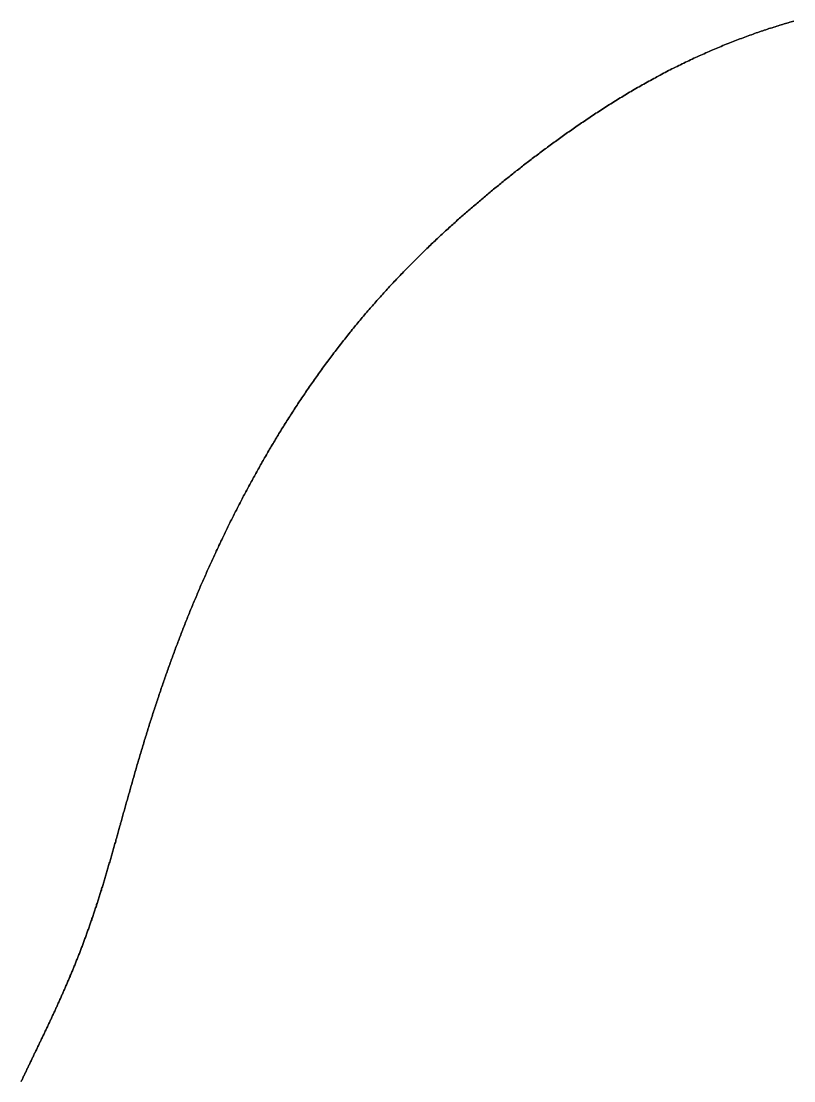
# Model space of a CAD drawing. Header units: inches. Extents: x 130170 to 284068, y 377793 to 804530.
# Drawn here: x 249665.5 to 249761.5, y 750231.2 to 750362.9 of the extents above; entities that cross this region are included whole.
import ezdxf

# ---------------------------------------------------------------- set-up
doc = ezdxf.new("R2010")
doc.units = ezdxf.units.IN
doc.header["$MEASUREMENT"] = 0
doc.layers.add('muni_il', color=7, linetype='Continuous')

msp = doc.modelspace()

# ---------------------------------------------------------------- linework, layer by layer
at = {"layer": 'muni_il'}
for points in [[(249761.47, 750362.88), (249761.3, 750362.83), (249761.13, 750362.78), (249760.96, 750362.73), (249760.79, 750362.68), (249760.62, 750362.63), (249760.44, 750362.58), (249760.26, 750362.52), (249760.08, 750362.47), (249759.9, 750362.41), (249759.72, 750362.36), (249759.53, 750362.3), (249759.35, 750362.24), (249759.16, 750362.18), (249758.97, 750362.12), (249758.78, 750362.06), (249758.59, 750362), (249758.39, 750361.94), (249758.2, 750361.87), (249758, 750361.81), (249757.81, 750361.74), (249757.61, 750361.68), (249757.41, 750361.61), (249757.21, 750361.54), (249757.01, 750361.47), (249756.81, 750361.4), (249756.61, 750361.33), (249756.41, 750361.26), (249756.2, 750361.19), (249756, 750361.11), (249755.8, 750361.04), (249755.59, 750360.96), (249755.38, 750360.89), (249755.18, 750360.81), (249754.97, 750360.73), (249754.76, 750360.66), (249754.55, 750360.58), (249754.35, 750360.5), (249754.14, 750360.42), (249753.93, 750360.33), (249753.72, 750360.25), (249753.51, 750360.17), (249753.3, 750360.09), (249753.09, 750360), (249752.88, 750359.92), (249752.67, 750359.83), (249752.45, 750359.74), (249752.24, 750359.65), (249752.03, 750359.57), (249751.82, 750359.48), (249751.61, 750359.39), (249751.4, 750359.3), (249751.19, 750359.21), (249750.97, 750359.11), (249750.76, 750359.02), (249750.55, 750358.93), (249750.34, 750358.83), (249750.13, 750358.74), (249749.91, 750358.64), (249749.7, 750358.55), (249749.49, 750358.45), (249749.28, 750358.35), (249749.07, 750358.26), (249748.86, 750358.16), (249748.65, 750358.06), (249748.44, 750357.96), (249748.22, 750357.86), (249748.01, 750357.76), (249747.8, 750357.66), (249747.59, 750357.55), (249747.38, 750357.45), (249747.18, 750357.35), (249746.97, 750357.24), (249746.76, 750357.14), (249746.55, 750357.03), (249746.34, 750356.93), (249746.13, 750356.82), (249745.92, 750356.72), (249745.72, 750356.61), (249745.51, 750356.5), (249745.3, 750356.39), (249745.1, 750356.28), (249744.89, 750356.18), (249744.69, 750356.07), (249744.48, 750355.96), (249744.28, 750355.85), (249744.07, 750355.73), (249743.87, 750355.62), (249743.67, 750355.51), (249743.46, 750355.4), (249743.26, 750355.29), (249743.06, 750355.17), (249742.86, 750355.06), (249742.66, 750354.95), (249742.46, 750354.83), (249742.26, 750354.72), (249742.06, 750354.61), (249741.86, 750354.49), (249741.66, 750354.38), (249741.46, 750354.26), (249741.27, 750354.14), (249741.07, 750354.03), (249740.87, 750353.91), (249740.68, 750353.79), (249740.48, 750353.68), (249740.29, 750353.56), (249740.1, 750353.44), (249739.9, 750353.33), (249739.71, 750353.21), (249739.52, 750353.09), (249739.33, 750352.97), (249739.14, 750352.85), (249738.95, 750352.74), (249738.76, 750352.62), (249738.57, 750352.5), (249738.38, 750352.38), (249738.2, 750352.26), (249738.01, 750352.14), (249737.82, 750352.02), (249737.64, 750351.9), (249737.45, 750351.78), (249737.27, 750351.66), (249737.09, 750351.54), (249736.9, 750351.42), (249736.72, 750351.3), (249736.54, 750351.18), (249736.36, 750351.06), (249736.18, 750350.94), (249736, 750350.82), (249735.82, 750350.7), (249735.64, 750350.58), (249735.46, 750350.46), (249735.29, 750350.34), (249735.11, 750350.22), (249734.93, 750350.1), (249734.76, 750349.98), (249734.58, 750349.86), (249734.41, 750349.74), (249734.24, 750349.62), (249734.07, 750349.5), (249733.89, 750349.38), (249733.72, 750349.26), (249733.55, 750349.14), (249733.38, 750349.02), (249733.21, 750348.9), (249733.04, 750348.78), (249732.88, 750348.66), (249732.71, 750348.54), (249732.54, 750348.42), (249732.37, 750348.3), (249732.21, 750348.18), (249732.04, 750348.06), (249731.88, 750347.94), (249731.71, 750347.83), (249731.55, 750347.71), (249731.39, 750347.59), (249731.23, 750347.47), (249731.06, 750347.35), (249730.9, 750347.23), (249730.74, 750347.11), (249730.58, 750346.99), (249730.42, 750346.87), (249730.26, 750346.75), (249730.1, 750346.63), (249729.94, 750346.51), (249729.79, 750346.39), (249729.63, 750346.28), (249729.47, 750346.16), (249729.31, 750346.04), (249729.16, 750345.92), (249729, 750345.8), (249728.85, 750345.68), (249728.69, 750345.56), (249728.54, 750345.44), (249728.38, 750345.33), (249728.23, 750345.21), (249728.08, 750345.09), (249727.92, 750344.97), (249727.77, 750344.85), (249727.62, 750344.73), (249727.47, 750344.61), (249727.32, 750344.49), (249727.16, 750344.38), (249727.01, 750344.26), (249726.86, 750344.14), (249726.71, 750344.02), (249726.56, 750343.9), (249726.41, 750343.78), (249726.26, 750343.66), (249726.11, 750343.54), (249725.96, 750343.42), (249725.82, 750343.31), (249725.67, 750343.19), (249725.52, 750343.07), (249725.37, 750342.95), (249725.22, 750342.83), (249725.07, 750342.71), (249724.93, 750342.59), (249724.78, 750342.47), (249724.63, 750342.35), (249724.49, 750342.23), (249724.34, 750342.11), (249724.19, 750341.99), (249724.05, 750341.86), (249723.9, 750341.74), (249723.75, 750341.62), (249723.61, 750341.5), (249723.46, 750341.38), (249723.31, 750341.26), (249723.17, 750341.14), (249723.02, 750341.01), (249722.88, 750340.89), (249722.73, 750340.77), (249722.59, 750340.65), (249722.44, 750340.52), (249722.3, 750340.4), (249722.15, 750340.28), (249722.01, 750340.15), (249721.86, 750340.03), (249721.71, 750339.9), (249721.57, 750339.78), (249721.42, 750339.65), (249721.28, 750339.53), (249721.13, 750339.4), (249720.99, 750339.28), (249720.84, 750339.15), (249720.7, 750339.02), (249720.55, 750338.9), (249720.41, 750338.77), (249720.26, 750338.64), (249720.12, 750338.51), (249719.97, 750338.39), (249719.83, 750338.26), (249719.68, 750338.13), (249719.54, 750338), (249719.4, 750337.87), (249719.25, 750337.74), (249719.11, 750337.61), (249718.96, 750337.48), (249718.82, 750337.35), (249718.67, 750337.22), (249718.53, 750337.08), (249718.38, 750336.95), (249718.23, 750336.82), (249718.09, 750336.68), (249717.94, 750336.55), (249717.8, 750336.42), (249717.65, 750336.28), (249717.51, 750336.15), (249717.36, 750336.01), (249717.22, 750335.88), (249717.07, 750335.74), (249716.93, 750335.6), (249716.78, 750335.46), (249716.64, 750335.33), (249716.49, 750335.19), (249716.35, 750335.05), (249716.2, 750334.91), (249716.06, 750334.77), (249715.91, 750334.63), (249715.77, 750334.49), (249715.62, 750334.35), (249715.48, 750334.21), (249715.33, 750334.07), (249715.19, 750333.92), (249715.04, 750333.78), (249714.89, 750333.64), (249714.75, 750333.49), (249714.6, 750333.35), (249714.46, 750333.2), (249714.31, 750333.06), (249714.17, 750332.91), (249714.02, 750332.77), (249713.88, 750332.62), (249713.73, 750332.47), (249713.59, 750332.33), (249713.44, 750332.18), (249713.3, 750332.03), (249713.15, 750331.88), (249713.01, 750331.73), (249712.87, 750331.58), (249712.72, 750331.43), (249712.58, 750331.28), (249712.43, 750331.13), (249712.29, 750330.98), (249712.14, 750330.82), (249712, 750330.67), (249711.85, 750330.52), (249711.71, 750330.36), (249711.57, 750330.21), (249711.42, 750330.06), (249711.28, 750329.9), (249711.14, 750329.74), (249710.99, 750329.59), (249710.85, 750329.43), (249710.71, 750329.28), (249710.56, 750329.12), (249710.42, 750328.96), (249710.28, 750328.8), (249710.14, 750328.64), (249709.99, 750328.48), (249709.85, 750328.33), (249709.71, 750328.17), (249709.57, 750328.01), (249709.43, 750327.84), (249709.29, 750327.68), (249709.14, 750327.52), (249709, 750327.36), (249708.86, 750327.2), (249708.72, 750327.04), (249708.58, 750326.87), (249708.44, 750326.71), (249708.3, 750326.54), (249708.16, 750326.38), (249708.02, 750326.22), (249707.88, 750326.05), (249707.75, 750325.89), (249707.61, 750325.72), (249707.47, 750325.55), (249707.33, 750325.39), (249707.19, 750325.22), (249707.06, 750325.05), (249706.92, 750324.89), (249706.78, 750324.72), (249706.64, 750324.55), (249706.51, 750324.38), (249706.37, 750324.22), (249706.24, 750324.05), (249706.1, 750323.88), (249705.97, 750323.71), (249705.83, 750323.54), (249705.7, 750323.37), (249705.56, 750323.2), (249705.43, 750323.03), (249705.29, 750322.86), (249705.16, 750322.69), (249705.03, 750322.51), (249704.9, 750322.34), (249704.76, 750322.17), (249704.63, 750322), (249704.5, 750321.83), (249704.37, 750321.66), (249704.24, 750321.48), (249704.11, 750321.31), (249703.98, 750321.14), (249703.85, 750320.96), (249703.72, 750320.79), (249703.59, 750320.62), (249703.46, 750320.44), (249703.33, 750320.27), (249703.21, 750320.1), (249703.08, 750319.92), (249702.95, 750319.75), (249702.82, 750319.57), (249702.7, 750319.4), (249702.57, 750319.22), (249702.45, 750319.05), (249702.32, 750318.87), (249702.2, 750318.7), (249702.07, 750318.52), (249701.95, 750318.35), (249701.82, 750318.17), (249701.7, 750317.99), (249701.58, 750317.82), (249701.46, 750317.64), (249701.33, 750317.47), (249701.21, 750317.29), (249701.09, 750317.11), (249700.97, 750316.94), (249700.85, 750316.76), (249700.73, 750316.59), (249700.61, 750316.41), (249700.49, 750316.23), (249700.37, 750316.06), (249700.26, 750315.88), (249700.14, 750315.7), (249700.02, 750315.53), (249699.9, 750315.35), (249699.79, 750315.17), (249699.67, 750315), (249699.56, 750314.82), (249699.44, 750314.64), (249699.33, 750314.47), (249699.21, 750314.29), (249699.1, 750314.11), (249698.98, 750313.94), (249698.87, 750313.76), (249698.76, 750313.58), (249698.65, 750313.4), (249698.53, 750313.23), (249698.42, 750313.05), (249698.31, 750312.87), (249698.2, 750312.7), (249698.09, 750312.52), (249697.98, 750312.34), (249697.87, 750312.17), (249697.76, 750311.99), (249697.65, 750311.81), (249697.54, 750311.64), (249697.44, 750311.46), (249697.33, 750311.28), (249697.22, 750311.11), (249697.12, 750310.93), (249697.01, 750310.75), (249696.9, 750310.58), (249696.8, 750310.4), (249696.69, 750310.22), (249696.59, 750310.05), (249696.48, 750309.87), (249696.38, 750309.69), (249696.28, 750309.52), (249696.17, 750309.34), (249696.07, 750309.16), (249695.97, 750308.99), (249695.87, 750308.81), (249695.76, 750308.64), (249695.66, 750308.46), (249695.56, 750308.28), (249695.46, 750308.11), (249695.36, 750307.93), (249695.26, 750307.76), (249695.16, 750307.58), (249695.06, 750307.4), (249694.96, 750307.23), (249694.87, 750307.05), (249694.77, 750306.88), (249694.67, 750306.7), (249694.57, 750306.52), (249694.48, 750306.35), (249694.38, 750306.17), (249694.28, 750306), (249694.19, 750305.82), (249694.09, 750305.65), (249694, 750305.47), (249693.9, 750305.3), (249693.81, 750305.12), (249693.71, 750304.95), (249693.62, 750304.77), (249693.53, 750304.59), (249693.43, 750304.42), (249693.34, 750304.24), (249693.25, 750304.07), (249693.15, 750303.89), (249693.06, 750303.72), (249692.97, 750303.54), (249692.88, 750303.37), (249692.79, 750303.19), (249692.7, 750303.02), (249692.61, 750302.84), (249692.51, 750302.67), (249692.42, 750302.49), (249692.34, 750302.32), (249692.25, 750302.14), (249692.16, 750301.97), (249692.07, 750301.79), (249691.98, 750301.62), (249691.89, 750301.44), (249691.8, 750301.27), (249691.71, 750301.09), (249691.63, 750300.91), (249691.54, 750300.74), (249691.45, 750300.56), (249691.37, 750300.39), (249691.28, 750300.21), (249691.19, 750300.04), (249691.11, 750299.86), (249691.02, 750299.69), (249690.94, 750299.51), (249690.85, 750299.34), (249690.77, 750299.16), (249690.68, 750298.98), (249690.6, 750298.81), (249690.51, 750298.63), (249690.43, 750298.46), (249690.34, 750298.28), (249690.26, 750298.11), (249690.18, 750297.93), (249690.09, 750297.75), (249690.01, 750297.58), (249689.93, 750297.4), (249689.85, 750297.22), (249689.76, 750297.05), (249689.68, 750296.87), (249689.6, 750296.69), (249689.52, 750296.52), (249689.44, 750296.34), (249689.35, 750296.16), (249689.27, 750295.99), (249689.19, 750295.81), (249689.11, 750295.63), (249689.03, 750295.46), (249688.95, 750295.28), (249688.87, 750295.1), (249688.79, 750294.92), (249688.71, 750294.75), (249688.63, 750294.57), (249688.55, 750294.39), (249688.48, 750294.21), (249688.4, 750294.04), (249688.32, 750293.86), (249688.24, 750293.68), (249688.16, 750293.5), (249688.08, 750293.32), (249688.01, 750293.14), (249687.93, 750292.96), (249687.85, 750292.79), (249687.77, 750292.61), (249687.7, 750292.43), (249687.62, 750292.25), (249687.54, 750292.07), (249687.47, 750291.89), (249687.39, 750291.71), (249687.32, 750291.53), (249687.24, 750291.35), (249687.16, 750291.17), (249687.09, 750290.99), (249687.01, 750290.81), (249686.94, 750290.63), (249686.86, 750290.45), (249686.79, 750290.27), (249686.71, 750290.09), (249686.64, 750289.91), (249686.57, 750289.73), (249686.49, 750289.55), (249686.42, 750289.36), (249686.35, 750289.18), (249686.27, 750289), (249686.2, 750288.82), (249686.13, 750288.64), (249686.05, 750288.46), (249685.98, 750288.28), (249685.91, 750288.09), (249685.84, 750287.91), (249685.77, 750287.73), (249685.69, 750287.55), (249685.62, 750287.36), (249685.55, 750287.18), (249685.48, 750287), (249685.41, 750286.82), (249685.34, 750286.63), (249685.27, 750286.45), (249685.2, 750286.27), (249685.13, 750286.08), (249685.06, 750285.9), (249684.99, 750285.72), (249684.92, 750285.53), (249684.85, 750285.35), (249684.78, 750285.17), (249684.71, 750284.98), (249684.64, 750284.8), (249684.57, 750284.62), (249684.51, 750284.43), (249684.44, 750284.25), (249684.37, 750284.06), (249684.3, 750283.88), (249684.24, 750283.69), (249684.17, 750283.51), (249684.1, 750283.33), (249684.03, 750283.14), (249683.97, 750282.96), (249683.9, 750282.77), (249683.84, 750282.59), (249683.77, 750282.4), (249683.7, 750282.22), (249683.64, 750282.03), (249683.57, 750281.85), (249683.51, 750281.67), (249683.44, 750281.48), (249683.38, 750281.3), (249683.31, 750281.11), (249683.25, 750280.93), (249683.19, 750280.74), (249683.12, 750280.56), (249683.06, 750280.37), (249683, 750280.19), (249682.93, 750280), (249682.87, 750279.82), (249682.81, 750279.63), (249682.74, 750279.45), (249682.68, 750279.27), (249682.62, 750279.08), (249682.56, 750278.9), (249682.5, 750278.71), (249682.44, 750278.53), (249682.37, 750278.34), (249682.31, 750278.16), (249682.25, 750277.98), (249682.19, 750277.79), (249682.13, 750277.61), (249682.07, 750277.42), (249682.01, 750277.24), (249681.95, 750277.06), (249681.89, 750276.87), (249681.83, 750276.69), (249681.78, 750276.51), (249681.72, 750276.32), (249681.66, 750276.14), (249681.6, 750275.96), (249681.54, 750275.77), (249681.48, 750275.59), (249681.43, 750275.41), (249681.37, 750275.23), (249681.31, 750275.04), (249681.26, 750274.86), (249681.2, 750274.68), (249681.14, 750274.5), (249681.09, 750274.32), (249681.03, 750274.14), (249680.97, 750273.95), (249680.92, 750273.77), (249680.86, 750273.59), (249680.81, 750273.41), (249680.75, 750273.23), (249680.7, 750273.05), (249680.64, 750272.87), (249680.59, 750272.69), (249680.54, 750272.51), (249680.48, 750272.33), (249680.43, 750272.15), (249680.37, 750271.97), (249680.32, 750271.79), (249680.27, 750271.62), (249680.22, 750271.44), (249680.16, 750271.26), (249680.11, 750271.08), (249680.06, 750270.9), (249680.01, 750270.73), (249679.95, 750270.55), (249679.9, 750270.37), (249679.85, 750270.2), (249679.8, 750270.02), (249679.75, 750269.85), (249679.7, 750269.67), (249679.65, 750269.5), (249679.6, 750269.32), (249679.55, 750269.15), (249679.5, 750268.97), (249679.45, 750268.8), (249679.4, 750268.62), (249679.35, 750268.45), (249679.3, 750268.28), (249679.25, 750268.1), (249679.2, 750267.93), (249679.15, 750267.76), (249679.1, 750267.59), (249679.05, 750267.42), (249679, 750267.25), (249678.96, 750267.07), (249678.91, 750266.9), (249678.86, 750266.73), (249678.81, 750266.56), (249678.76, 750266.4), (249678.72, 750266.23), (249678.67, 750266.06), (249678.62, 750265.89), (249678.58, 750265.72), (249678.53, 750265.55), (249678.48, 750265.39), (249678.44, 750265.22), (249678.39, 750265.05), (249678.34, 750264.89), (249678.3, 750264.72), (249678.25, 750264.56), (249678.2, 750264.39), (249678.16, 750264.23), (249678.11, 750264.06), (249678.07, 750263.9), (249678.02, 750263.74), (249677.98, 750263.57), (249677.93, 750263.41), (249677.88, 750263.25), (249677.84, 750263.09), (249677.79, 750262.92), (249677.75, 750262.76), (249677.7, 750262.6), (249677.66, 750262.44), (249677.62, 750262.28), (249677.57, 750262.12), (249677.53, 750261.96), (249677.48, 750261.81), (249677.44, 750261.65), (249677.39, 750261.49), (249677.35, 750261.33), (249677.3, 750261.17), (249677.26, 750261.02), (249677.22, 750260.86), (249677.17, 750260.71), (249677.13, 750260.55), (249677.08, 750260.39), (249677.04, 750260.24), (249677, 750260.09), (249676.95, 750259.93), (249676.91, 750259.78), (249676.87, 750259.63), (249676.82, 750259.47), (249676.78, 750259.32), (249676.74, 750259.17), (249676.69, 750259.02), (249676.65, 750258.87), (249676.6, 750258.71), (249676.56, 750258.56), (249676.52, 750258.41), (249676.47, 750258.26), (249676.43, 750258.12), (249676.39, 750257.97), (249676.34, 750257.82), (249676.3, 750257.67), (249676.26, 750257.52), (249676.21, 750257.38), (249676.17, 750257.23), (249676.13, 750257.08), (249676.08, 750256.94), (249676.04, 750256.79), (249676, 750256.64), (249675.95, 750256.5), (249675.91, 750256.36), (249675.87, 750256.21), (249675.82, 750256.07), (249675.78, 750255.92), (249675.74, 750255.78), (249675.69, 750255.64), (249675.65, 750255.5), (249675.61, 750255.35), (249675.56, 750255.21), (249675.52, 750255.07), (249675.48, 750254.93), (249675.43, 750254.79), (249675.39, 750254.65), (249675.34, 750254.51), (249675.3, 750254.37), (249675.26, 750254.23), (249675.21, 750254.09), (249675.17, 750253.95), (249675.13, 750253.82), (249675.08, 750253.68), (249675.04, 750253.54), (249674.99, 750253.4), (249674.95, 750253.27), (249674.9, 750253.13), (249674.86, 750252.99), (249674.82, 750252.86), (249674.77, 750252.72), (249674.73, 750252.59), (249674.68, 750252.45), (249674.64, 750252.32), (249674.59, 750252.18), (249674.55, 750252.05), (249674.5, 750251.92), (249674.46, 750251.78), (249674.41, 750251.65), (249674.37, 750251.52), (249674.32, 750251.39), (249674.28, 750251.25), (249674.23, 750251.12), (249674.19, 750250.99), (249674.14, 750250.86), (249674.1, 750250.73), (249674.05, 750250.6), (249674.01, 750250.47), (249673.96, 750250.34), (249673.92, 750250.21), (249673.87, 750250.08), (249673.82, 750249.95), (249673.78, 750249.82), (249673.73, 750249.7), (249673.69, 750249.57), (249673.64, 750249.44), (249673.59, 750249.31), (249673.55, 750249.18), (249673.5, 750249.06), (249673.45, 750248.93), (249673.41, 750248.81), (249673.36, 750248.68), (249673.31, 750248.55), (249673.27, 750248.43), (249673.22, 750248.3), (249673.17, 750248.18), (249673.13, 750248.05), (249673.08, 750247.93), (249673.03, 750247.8), (249672.99, 750247.68), (249672.94, 750247.56), (249672.89, 750247.43), (249672.84, 750247.31), (249672.8, 750247.19), (249672.75, 750247.06), (249672.7, 750246.94), (249672.65, 750246.82), (249672.61, 750246.7), (249672.56, 750246.58), (249672.51, 750246.45), (249672.46, 750246.33), (249672.41, 750246.21), (249672.36, 750246.09), (249672.32, 750245.97), (249672.27, 750245.85), (249672.22, 750245.73), (249672.17, 750245.61), (249672.12, 750245.49), (249672.07, 750245.37), (249672.03, 750245.25), (249671.98, 750245.13), (249671.93, 750245.02), (249671.88, 750244.9), (249671.83, 750244.78), (249671.78, 750244.66), (249671.73, 750244.54), (249671.68, 750244.43), (249671.63, 750244.31), (249671.59, 750244.19), (249671.54, 750244.08), (249671.49, 750243.96), (249671.44, 750243.84), (249671.39, 750243.73), (249671.34, 750243.61), (249671.29, 750243.49), (249671.24, 750243.38), (249671.19, 750243.26), (249671.14, 750243.15), (249671.09, 750243.03), (249671.04, 750242.92), (249670.99, 750242.8), (249670.94, 750242.69), (249670.89, 750242.58), (249670.84, 750242.46), (249670.79, 750242.35), (249670.74, 750242.24), (249670.69, 750242.12), (249670.64, 750242.01), (249670.59, 750241.9), (249670.54, 750241.78), (249670.49, 750241.67), (249670.44, 750241.56), (249670.39, 750241.45), (249670.34, 750241.33), (249670.29, 750241.22), (249670.24, 750241.11), (249670.19, 750241), (249670.14, 750240.89), (249670.09, 750240.78), (249670.04, 750240.67), (249669.99, 750240.56), (249669.94, 750240.44), (249669.89, 750240.33), (249669.84, 750240.22), (249669.79, 750240.11), (249669.74, 750240), (249669.69, 750239.89), (249669.64, 750239.78), (249669.59, 750239.68), (249669.53, 750239.57), (249669.48, 750239.46), (249669.43, 750239.35), (249669.38, 750239.24), (249669.33, 750239.13), (249669.28, 750239.02), (249669.23, 750238.91), (249669.18, 750238.8), (249669.13, 750238.7), (249669.08, 750238.59), (249669.03, 750238.48), (249668.98, 750238.37), (249668.93, 750238.27), (249668.88, 750238.16), (249668.83, 750238.05), (249668.78, 750237.94), (249668.72, 750237.84), (249668.67, 750237.73), (249668.62, 750237.62), (249668.57, 750237.51), (249668.52, 750237.41), (249668.47, 750237.3), (249668.42, 750237.19), (249668.37, 750237.09), (249668.32, 750236.98), (249668.27, 750236.88), (249668.22, 750236.77), (249668.17, 750236.66), (249668.12, 750236.56), (249668.07, 750236.45), (249668.01, 750236.35), (249667.96, 750236.24), (249667.91, 750236.13), (249667.86, 750236.03), (249667.81, 750235.92), (249667.76, 750235.82), (249667.71, 750235.71), (249667.66, 750235.61), (249667.61, 750235.5), (249667.56, 750235.39), (249667.51, 750235.29), (249667.46, 750235.18), (249667.41, 750235.08), (249667.36, 750234.97), (249667.31, 750234.87), (249667.25, 750234.76), (249667.2, 750234.66), (249667.15, 750234.55), (249667.1, 750234.45), (249667.05, 750234.34), (249667, 750234.23), (249666.95, 750234.13), (249666.9, 750234.02), (249666.85, 750233.92), (249666.8, 750233.81), (249666.75, 750233.71), (249666.7, 750233.6), (249666.65, 750233.5), (249666.6, 750233.39), (249666.55, 750233.28), (249666.49, 750233.18), (249666.44, 750233.07), (249666.39, 750232.97), (249666.34, 750232.86), (249666.29, 750232.75), (249666.24, 750232.65), (249666.19, 750232.54), (249666.14, 750232.44), (249666.09, 750232.33), (249666.04, 750232.22), (249665.99, 750232.12), (249665.94, 750232.01), (249665.89, 750231.9), (249665.83, 750231.8), (249665.78, 750231.69), (249665.73, 750231.58), (249665.68, 750231.47), (249665.63, 750231.37), (249665.58, 750231.26), (249665.53, 750231.15)], [(249665.53, 750231.15), (249665.58, 750231.26), (249665.63, 750231.37), (249665.68, 750231.47), (249665.73, 750231.58), (249665.78, 750231.69), (249665.83, 750231.8), (249665.89, 750231.9), (249665.94, 750232.01), (249665.99, 750232.12), (249666.04, 750232.22), (249666.09, 750232.33), (249666.14, 750232.44), (249666.19, 750232.54), (249666.24, 750232.65), (249666.29, 750232.75), (249666.34, 750232.86), (249666.39, 750232.97), (249666.44, 750233.07), (249666.49, 750233.18), (249666.55, 750233.28), (249666.6, 750233.39), (249666.65, 750233.5), (249666.7, 750233.6), (249666.75, 750233.71), (249666.8, 750233.81), (249666.85, 750233.92), (249666.9, 750234.02), (249666.95, 750234.13), (249667, 750234.23), (249667.05, 750234.34), (249667.1, 750234.45), (249667.15, 750234.55), (249667.2, 750234.66), (249667.25, 750234.76), (249667.31, 750234.87), (249667.36, 750234.97), (249667.41, 750235.08), (249667.46, 750235.18), (249667.51, 750235.29), (249667.56, 750235.39), (249667.61, 750235.5), (249667.66, 750235.61), (249667.71, 750235.71), (249667.76, 750235.82), (249667.81, 750235.92), (249667.86, 750236.03), (249667.91, 750236.13), (249667.96, 750236.24), (249668.01, 750236.35), (249668.07, 750236.45), (249668.12, 750236.56), (249668.17, 750236.66), (249668.22, 750236.77), (249668.27, 750236.88), (249668.32, 750236.98), (249668.37, 750237.09), (249668.42, 750237.19), (249668.47, 750237.3), (249668.52, 750237.41), (249668.57, 750237.51), (249668.62, 750237.62), (249668.67, 750237.73), (249668.72, 750237.84), (249668.78, 750237.94), (249668.83, 750238.05), (249668.88, 750238.16), (249668.93, 750238.27), (249668.98, 750238.37), (249669.03, 750238.48), (249669.08, 750238.59), (249669.13, 750238.7), (249669.18, 750238.8), (249669.23, 750238.91), (249669.28, 750239.02), (249669.33, 750239.13), (249669.38, 750239.24), (249669.43, 750239.35), (249669.48, 750239.46), (249669.53, 750239.57), (249669.59, 750239.68), (249669.64, 750239.78), (249669.69, 750239.89), (249669.74, 750240), (249669.79, 750240.11), (249669.84, 750240.22), (249669.89, 750240.33), (249669.94, 750240.44), (249669.99, 750240.56), (249670.04, 750240.67), (249670.09, 750240.78), (249670.14, 750240.89), (249670.19, 750241), (249670.24, 750241.11), (249670.29, 750241.22), (249670.34, 750241.33), (249670.39, 750241.45), (249670.44, 750241.56), (249670.49, 750241.67), (249670.54, 750241.78), (249670.59, 750241.9), (249670.64, 750242.01), (249670.69, 750242.12), (249670.74, 750242.24), (249670.79, 750242.35), (249670.84, 750242.46), (249670.89, 750242.58), (249670.94, 750242.69), (249670.99, 750242.8), (249671.04, 750242.92), (249671.09, 750243.03), (249671.14, 750243.15), (249671.19, 750243.26), (249671.24, 750243.38), (249671.29, 750243.49), (249671.34, 750243.61), (249671.39, 750243.73), (249671.44, 750243.84), (249671.49, 750243.96), (249671.54, 750244.08), (249671.59, 750244.19), (249671.63, 750244.31), (249671.68, 750244.43), (249671.73, 750244.54), (249671.78, 750244.66), (249671.83, 750244.78), (249671.88, 750244.9), (249671.93, 750245.02), (249671.98, 750245.13), (249672.03, 750245.25), (249672.07, 750245.37), (249672.12, 750245.49), (249672.17, 750245.61), (249672.22, 750245.73), (249672.27, 750245.85), (249672.32, 750245.97), (249672.36, 750246.09), (249672.41, 750246.21), (249672.46, 750246.33), (249672.51, 750246.45), (249672.56, 750246.58), (249672.61, 750246.7), (249672.65, 750246.82), (249672.7, 750246.94), (249672.75, 750247.06), (249672.8, 750247.19), (249672.84, 750247.31), (249672.89, 750247.43), (249672.94, 750247.56), (249672.99, 750247.68), (249673.03, 750247.8), (249673.08, 750247.93), (249673.13, 750248.05), (249673.17, 750248.18), (249673.22, 750248.3), (249673.27, 750248.43), (249673.31, 750248.55), (249673.36, 750248.68), (249673.41, 750248.81), (249673.45, 750248.93), (249673.5, 750249.06), (249673.55, 750249.18), (249673.59, 750249.31), (249673.64, 750249.44), (249673.69, 750249.57), (249673.73, 750249.7), (249673.78, 750249.82), (249673.82, 750249.95), (249673.87, 750250.08), (249673.92, 750250.21), (249673.96, 750250.34), (249674.01, 750250.47), (249674.05, 750250.6), (249674.1, 750250.73), (249674.14, 750250.86), (249674.19, 750250.99), (249674.23, 750251.12), (249674.28, 750251.25), (249674.32, 750251.39), (249674.37, 750251.52), (249674.41, 750251.65), (249674.46, 750251.78), (249674.5, 750251.92), (249674.55, 750252.05), (249674.59, 750252.18), (249674.64, 750252.32), (249674.68, 750252.45), (249674.73, 750252.59), (249674.77, 750252.72), (249674.82, 750252.86), (249674.86, 750252.99), (249674.9, 750253.13), (249674.95, 750253.27), (249674.99, 750253.4), (249675.04, 750253.54), (249675.08, 750253.68), (249675.13, 750253.82), (249675.17, 750253.95), (249675.21, 750254.09), (249675.26, 750254.23), (249675.3, 750254.37), (249675.34, 750254.51), (249675.39, 750254.65), (249675.43, 750254.79), (249675.48, 750254.93), (249675.52, 750255.07), (249675.56, 750255.21), (249675.61, 750255.35), (249675.65, 750255.5), (249675.69, 750255.64), (249675.74, 750255.78), (249675.78, 750255.92), (249675.82, 750256.07), (249675.87, 750256.21), (249675.91, 750256.36), (249675.95, 750256.5), (249676, 750256.64), (249676.04, 750256.79), (249676.08, 750256.94), (249676.13, 750257.08), (249676.17, 750257.23), (249676.21, 750257.38), (249676.26, 750257.52), (249676.3, 750257.67), (249676.34, 750257.82), (249676.39, 750257.97), (249676.43, 750258.12), (249676.47, 750258.26), (249676.52, 750258.41), (249676.56, 750258.56), (249676.6, 750258.71), (249676.65, 750258.87), (249676.69, 750259.02), (249676.74, 750259.17), (249676.78, 750259.32), (249676.82, 750259.47), (249676.87, 750259.63), (249676.91, 750259.78), (249676.95, 750259.93), (249677, 750260.09), (249677.04, 750260.24), (249677.08, 750260.39), (249677.13, 750260.55), (249677.17, 750260.71), (249677.22, 750260.86), (249677.26, 750261.02), (249677.3, 750261.17), (249677.35, 750261.33), (249677.39, 750261.49), (249677.44, 750261.65), (249677.48, 750261.81), (249677.53, 750261.96), (249677.57, 750262.12), (249677.62, 750262.28), (249677.66, 750262.44), (249677.7, 750262.6), (249677.75, 750262.76), (249677.79, 750262.92), (249677.84, 750263.09), (249677.88, 750263.25), (249677.93, 750263.41), (249677.98, 750263.57), (249678.02, 750263.74), (249678.07, 750263.9), (249678.11, 750264.06), (249678.16, 750264.23), (249678.2, 750264.39), (249678.25, 750264.56), (249678.3, 750264.72), (249678.34, 750264.89), (249678.39, 750265.05), (249678.44, 750265.22), (249678.48, 750265.39), (249678.53, 750265.55), (249678.58, 750265.72), (249678.62, 750265.89), (249678.67, 750266.06), (249678.72, 750266.23), (249678.76, 750266.4), (249678.81, 750266.56), (249678.86, 750266.73), (249678.91, 750266.9), (249678.96, 750267.07), (249679, 750267.25), (249679.05, 750267.42), (249679.1, 750267.59), (249679.15, 750267.76), (249679.2, 750267.93), (249679.25, 750268.1), (249679.3, 750268.28), (249679.35, 750268.45), (249679.4, 750268.62), (249679.45, 750268.8), (249679.5, 750268.97), (249679.55, 750269.15), (249679.6, 750269.32), (249679.65, 750269.5), (249679.7, 750269.67), (249679.75, 750269.85), (249679.8, 750270.02), (249679.85, 750270.2), (249679.9, 750270.37), (249679.95, 750270.55), (249680.01, 750270.73), (249680.06, 750270.9), (249680.11, 750271.08), (249680.16, 750271.26), (249680.22, 750271.44), (249680.27, 750271.62), (249680.32, 750271.79), (249680.37, 750271.97), (249680.43, 750272.15), (249680.48, 750272.33), (249680.54, 750272.51), (249680.59, 750272.69), (249680.64, 750272.87), (249680.7, 750273.05), (249680.75, 750273.23), (249680.81, 750273.41), (249680.86, 750273.59), (249680.92, 750273.77), (249680.97, 750273.95), (249681.03, 750274.14), (249681.09, 750274.32), (249681.14, 750274.5), (249681.2, 750274.68), (249681.26, 750274.86), (249681.31, 750275.04), (249681.37, 750275.23), (249681.43, 750275.41), (249681.48, 750275.59), (249681.54, 750275.77), (249681.6, 750275.96), (249681.66, 750276.14), (249681.72, 750276.32), (249681.78, 750276.51), (249681.83, 750276.69), (249681.89, 750276.87), (249681.95, 750277.06), (249682.01, 750277.24), (249682.07, 750277.42), (249682.13, 750277.61), (249682.19, 750277.79), (249682.25, 750277.98), (249682.31, 750278.16), (249682.37, 750278.34), (249682.44, 750278.53), (249682.5, 750278.71), (249682.56, 750278.9), (249682.62, 750279.08), (249682.68, 750279.27), (249682.74, 750279.45), (249682.81, 750279.63), (249682.87, 750279.82), (249682.93, 750280), (249683, 750280.19), (249683.06, 750280.37), (249683.12, 750280.56), (249683.19, 750280.74), (249683.25, 750280.93), (249683.31, 750281.11), (249683.38, 750281.3), (249683.44, 750281.48), (249683.51, 750281.67), (249683.57, 750281.85), (249683.64, 750282.03), (249683.7, 750282.22), (249683.77, 750282.4), (249683.84, 750282.59), (249683.9, 750282.77), (249683.97, 750282.96), (249684.03, 750283.14), (249684.1, 750283.33), (249684.17, 750283.51), (249684.24, 750283.69), (249684.3, 750283.88), (249684.37, 750284.06), (249684.44, 750284.25), (249684.51, 750284.43), (249684.57, 750284.62), (249684.64, 750284.8), (249684.71, 750284.98), (249684.78, 750285.17), (249684.85, 750285.35), (249684.92, 750285.53), (249684.99, 750285.72), (249685.06, 750285.9), (249685.13, 750286.08), (249685.2, 750286.27), (249685.27, 750286.45), (249685.34, 750286.63), (249685.41, 750286.82), (249685.48, 750287), (249685.55, 750287.18), (249685.62, 750287.36), (249685.69, 750287.55), (249685.77, 750287.73), (249685.84, 750287.91), (249685.91, 750288.09), (249685.98, 750288.28), (249686.05, 750288.46), (249686.13, 750288.64), (249686.2, 750288.82), (249686.27, 750289), (249686.35, 750289.18), (249686.42, 750289.36), (249686.49, 750289.55), (249686.57, 750289.73), (249686.64, 750289.91), (249686.71, 750290.09), (249686.79, 750290.27), (249686.86, 750290.45), (249686.94, 750290.63), (249687.01, 750290.81), (249687.09, 750290.99), (249687.16, 750291.17), (249687.24, 750291.35), (249687.32, 750291.53), (249687.39, 750291.71), (249687.47, 750291.89), (249687.54, 750292.07), (249687.62, 750292.25), (249687.7, 750292.43), (249687.77, 750292.61), (249687.85, 750292.79), (249687.93, 750292.96), (249688.01, 750293.14), (249688.08, 750293.32), (249688.16, 750293.5), (249688.24, 750293.68), (249688.32, 750293.86), (249688.4, 750294.04), (249688.48, 750294.21), (249688.55, 750294.39), (249688.63, 750294.57), (249688.71, 750294.75), (249688.79, 750294.92), (249688.87, 750295.1), (249688.95, 750295.28), (249689.03, 750295.46), (249689.11, 750295.63), (249689.19, 750295.81), (249689.27, 750295.99), (249689.35, 750296.16), (249689.44, 750296.34), (249689.52, 750296.52), (249689.6, 750296.69), (249689.68, 750296.87), (249689.76, 750297.05), (249689.85, 750297.22), (249689.93, 750297.4), (249690.01, 750297.58), (249690.09, 750297.75), (249690.18, 750297.93), (249690.26, 750298.11), (249690.34, 750298.28), (249690.43, 750298.46), (249690.51, 750298.63), (249690.6, 750298.81), (249690.68, 750298.98), (249690.77, 750299.16), (249690.85, 750299.34), (249690.94, 750299.51), (249691.02, 750299.69), (249691.11, 750299.86), (249691.19, 750300.04), (249691.28, 750300.21), (249691.37, 750300.39), (249691.45, 750300.56), (249691.54, 750300.74), (249691.63, 750300.91), (249691.71, 750301.09), (249691.8, 750301.27), (249691.89, 750301.44), (249691.98, 750301.62), (249692.07, 750301.79), (249692.16, 750301.97), (249692.25, 750302.14), (249692.34, 750302.32), (249692.42, 750302.49), (249692.51, 750302.67), (249692.61, 750302.84), (249692.7, 750303.02), (249692.79, 750303.19), (249692.88, 750303.37), (249692.97, 750303.54), (249693.06, 750303.72), (249693.15, 750303.89), (249693.25, 750304.07), (249693.34, 750304.24), (249693.43, 750304.42), (249693.53, 750304.59), (249693.62, 750304.77), (249693.71, 750304.95), (249693.81, 750305.12), (249693.9, 750305.3), (249694, 750305.47), (249694.09, 750305.65), (249694.19, 750305.82), (249694.28, 750306), (249694.38, 750306.17), (249694.48, 750306.35), (249694.57, 750306.52), (249694.67, 750306.7), (249694.77, 750306.88), (249694.87, 750307.05), (249694.96, 750307.23), (249695.06, 750307.4), (249695.16, 750307.58), (249695.26, 750307.76), (249695.36, 750307.93), (249695.46, 750308.11), (249695.56, 750308.28), (249695.66, 750308.46), (249695.76, 750308.64), (249695.87, 750308.81), (249695.97, 750308.99), (249696.07, 750309.16), (249696.17, 750309.34), (249696.28, 750309.52), (249696.38, 750309.69), (249696.48, 750309.87), (249696.59, 750310.05), (249696.69, 750310.22), (249696.8, 750310.4), (249696.9, 750310.58), (249697.01, 750310.75), (249697.12, 750310.93), (249697.22, 750311.11), (249697.33, 750311.28), (249697.44, 750311.46), (249697.54, 750311.64), (249697.65, 750311.81), (249697.76, 750311.99), (249697.87, 750312.17), (249697.98, 750312.34), (249698.09, 750312.52), (249698.2, 750312.7), (249698.31, 750312.87), (249698.42, 750313.05), (249698.53, 750313.23), (249698.65, 750313.4), (249698.76, 750313.58), (249698.87, 750313.76), (249698.98, 750313.94), (249699.1, 750314.11), (249699.21, 750314.29), (249699.33, 750314.47), (249699.44, 750314.64), (249699.56, 750314.82), (249699.67, 750315), (249699.79, 750315.17), (249699.9, 750315.35), (249700.02, 750315.53), (249700.14, 750315.7), (249700.26, 750315.88), (249700.37, 750316.06), (249700.49, 750316.23), (249700.61, 750316.41), (249700.73, 750316.59), (249700.85, 750316.76), (249700.97, 750316.94), (249701.09, 750317.11), (249701.21, 750317.29), (249701.33, 750317.47), (249701.46, 750317.64), (249701.58, 750317.82), (249701.7, 750317.99), (249701.82, 750318.17), (249701.95, 750318.35), (249702.07, 750318.52), (249702.2, 750318.7), (249702.32, 750318.87), (249702.45, 750319.05), (249702.57, 750319.22), (249702.7, 750319.4), (249702.82, 750319.57), (249702.95, 750319.75), (249703.08, 750319.92), (249703.21, 750320.1), (249703.33, 750320.27), (249703.46, 750320.44), (249703.59, 750320.62), (249703.72, 750320.79), (249703.85, 750320.96), (249703.98, 750321.14), (249704.11, 750321.31), (249704.24, 750321.48), (249704.37, 750321.66), (249704.5, 750321.83), (249704.63, 750322), (249704.76, 750322.17), (249704.9, 750322.34), (249705.03, 750322.51), (249705.16, 750322.69), (249705.29, 750322.86), (249705.43, 750323.03), (249705.56, 750323.2), (249705.7, 750323.37), (249705.83, 750323.54), (249705.97, 750323.71), (249706.1, 750323.88), (249706.24, 750324.05), (249706.37, 750324.22), (249706.51, 750324.38), (249706.64, 750324.55), (249706.78, 750324.72), (249706.92, 750324.89), (249707.06, 750325.05), (249707.19, 750325.22), (249707.33, 750325.39), (249707.47, 750325.55), (249707.61, 750325.72), (249707.75, 750325.89), (249707.88, 750326.05), (249708.02, 750326.22), (249708.16, 750326.38), (249708.3, 750326.54), (249708.44, 750326.71), (249708.58, 750326.87), (249708.72, 750327.04), (249708.86, 750327.2), (249709, 750327.36), (249709.14, 750327.52), (249709.29, 750327.68), (249709.43, 750327.84), (249709.57, 750328.01), (249709.71, 750328.17), (249709.85, 750328.33), (249709.99, 750328.48), (249710.14, 750328.64), (249710.28, 750328.8), (249710.42, 750328.96), (249710.56, 750329.12), (249710.71, 750329.28), (249710.85, 750329.43), (249710.99, 750329.59), (249711.14, 750329.74), (249711.28, 750329.9), (249711.42, 750330.06), (249711.57, 750330.21), (249711.71, 750330.36), (249711.85, 750330.52), (249712, 750330.67), (249712.14, 750330.82), (249712.29, 750330.98), (249712.43, 750331.13), (249712.58, 750331.28), (249712.72, 750331.43), (249712.87, 750331.58), (249713.01, 750331.73), (249713.15, 750331.88), (249713.3, 750332.03), (249713.44, 750332.18), (249713.59, 750332.33), (249713.73, 750332.47), (249713.88, 750332.62), (249714.02, 750332.77), (249714.17, 750332.91), (249714.31, 750333.06), (249714.46, 750333.2), (249714.6, 750333.35), (249714.75, 750333.49), (249714.89, 750333.64), (249715.04, 750333.78), (249715.19, 750333.92), (249715.33, 750334.07), (249715.48, 750334.21), (249715.62, 750334.35), (249715.77, 750334.49), (249715.91, 750334.63), (249716.06, 750334.77), (249716.2, 750334.91), (249716.35, 750335.05), (249716.49, 750335.19), (249716.64, 750335.33), (249716.78, 750335.46), (249716.93, 750335.6), (249717.07, 750335.74), (249717.22, 750335.88), (249717.36, 750336.01), (249717.51, 750336.15), (249717.65, 750336.28), (249717.8, 750336.42), (249717.94, 750336.55), (249718.09, 750336.68), (249718.23, 750336.82), (249718.38, 750336.95), (249718.53, 750337.08), (249718.67, 750337.22), (249718.82, 750337.35), (249718.96, 750337.48), (249719.11, 750337.61), (249719.25, 750337.74), (249719.4, 750337.87), (249719.54, 750338), (249719.68, 750338.13), (249719.83, 750338.26), (249719.97, 750338.39), (249720.12, 750338.51), (249720.26, 750338.64), (249720.41, 750338.77), (249720.55, 750338.9), (249720.7, 750339.02), (249720.84, 750339.15), (249720.99, 750339.28), (249721.13, 750339.4), (249721.28, 750339.53), (249721.42, 750339.65), (249721.57, 750339.78), (249721.71, 750339.9), (249721.86, 750340.03), (249722.01, 750340.15), (249722.15, 750340.28), (249722.3, 750340.4), (249722.44, 750340.52), (249722.59, 750340.65), (249722.73, 750340.77), (249722.88, 750340.89), (249723.02, 750341.01), (249723.17, 750341.14), (249723.31, 750341.26), (249723.46, 750341.38), (249723.61, 750341.5), (249723.75, 750341.62), (249723.9, 750341.74), (249724.05, 750341.86), (249724.19, 750341.99), (249724.34, 750342.11), (249724.49, 750342.23), (249724.63, 750342.35), (249724.78, 750342.47), (249724.93, 750342.59), (249725.07, 750342.71), (249725.22, 750342.83), (249725.37, 750342.95), (249725.52, 750343.07), (249725.67, 750343.19), (249725.82, 750343.31), (249725.96, 750343.42), (249726.11, 750343.54), (249726.26, 750343.66), (249726.41, 750343.78), (249726.56, 750343.9), (249726.71, 750344.02), (249726.86, 750344.14), (249727.01, 750344.26), (249727.16, 750344.38), (249727.32, 750344.49), (249727.47, 750344.61), (249727.62, 750344.73), (249727.77, 750344.85), (249727.92, 750344.97), (249728.08, 750345.09), (249728.23, 750345.21), (249728.38, 750345.33), (249728.54, 750345.44), (249728.69, 750345.56), (249728.85, 750345.68), (249729, 750345.8), (249729.16, 750345.92), (249729.31, 750346.04), (249729.47, 750346.16), (249729.63, 750346.28), (249729.79, 750346.39), (249729.94, 750346.51), (249730.1, 750346.63), (249730.26, 750346.75), (249730.42, 750346.87), (249730.58, 750346.99), (249730.74, 750347.11), (249730.9, 750347.23), (249731.06, 750347.35), (249731.23, 750347.47), (249731.39, 750347.59), (249731.55, 750347.71), (249731.71, 750347.83), (249731.88, 750347.94), (249732.04, 750348.06), (249732.21, 750348.18), (249732.37, 750348.3), (249732.54, 750348.42), (249732.71, 750348.54), (249732.88, 750348.66), (249733.04, 750348.78), (249733.21, 750348.9), (249733.38, 750349.02), (249733.55, 750349.14), (249733.72, 750349.26), (249733.89, 750349.38), (249734.07, 750349.5), (249734.24, 750349.62), (249734.41, 750349.74), (249734.58, 750349.86), (249734.76, 750349.98), (249734.93, 750350.1), (249735.11, 750350.22), (249735.29, 750350.34), (249735.46, 750350.46), (249735.64, 750350.58), (249735.82, 750350.7), (249736, 750350.82), (249736.18, 750350.94), (249736.36, 750351.06), (249736.54, 750351.18), (249736.72, 750351.3), (249736.9, 750351.42), (249737.09, 750351.54), (249737.27, 750351.66), (249737.45, 750351.78), (249737.64, 750351.9), (249737.82, 750352.02), (249738.01, 750352.14), (249738.2, 750352.26), (249738.38, 750352.38), (249738.57, 750352.5), (249738.76, 750352.62), (249738.95, 750352.74), (249739.14, 750352.85), (249739.33, 750352.97), (249739.52, 750353.09), (249739.71, 750353.21), (249739.9, 750353.33), (249740.1, 750353.44), (249740.29, 750353.56), (249740.48, 750353.68), (249740.68, 750353.79), (249740.87, 750353.91), (249741.07, 750354.03), (249741.27, 750354.14), (249741.46, 750354.26), (249741.66, 750354.38), (249741.86, 750354.49), (249742.06, 750354.61), (249742.26, 750354.72), (249742.46, 750354.83), (249742.66, 750354.95), (249742.86, 750355.06), (249743.06, 750355.17), (249743.26, 750355.29), (249743.46, 750355.4), (249743.67, 750355.51), (249743.87, 750355.62), (249744.07, 750355.73), (249744.28, 750355.85), (249744.48, 750355.96), (249744.69, 750356.07), (249744.89, 750356.18), (249745.1, 750356.28), (249745.3, 750356.39), (249745.51, 750356.5), (249745.72, 750356.61), (249745.92, 750356.72), (249746.13, 750356.82), (249746.34, 750356.93), (249746.55, 750357.03), (249746.76, 750357.14), (249746.97, 750357.24), (249747.18, 750357.35), (249747.38, 750357.45), (249747.59, 750357.55), (249747.8, 750357.66), (249748.01, 750357.76), (249748.22, 750357.86), (249748.44, 750357.96), (249748.65, 750358.06), (249748.86, 750358.16), (249749.07, 750358.26), (249749.28, 750358.35), (249749.49, 750358.45), (249749.7, 750358.55), (249749.91, 750358.64), (249750.13, 750358.74), (249750.34, 750358.83), (249750.55, 750358.93), (249750.76, 750359.02), (249750.97, 750359.11), (249751.19, 750359.21), (249751.4, 750359.3), (249751.61, 750359.39), (249751.82, 750359.48), (249752.03, 750359.57), (249752.24, 750359.65), (249752.45, 750359.74), (249752.67, 750359.83), (249752.88, 750359.92), (249753.09, 750360), (249753.3, 750360.09), (249753.51, 750360.17), (249753.72, 750360.25), (249753.93, 750360.33), (249754.14, 750360.42), (249754.35, 750360.5), (249754.55, 750360.58), (249754.76, 750360.66), (249754.97, 750360.73), (249755.18, 750360.81), (249755.38, 750360.89), (249755.59, 750360.96), (249755.8, 750361.04), (249756, 750361.11), (249756.2, 750361.19), (249756.41, 750361.26), (249756.61, 750361.33), (249756.81, 750361.4), (249757.01, 750361.47), (249757.21, 750361.54), (249757.41, 750361.61), (249757.61, 750361.68), (249757.81, 750361.74), (249758, 750361.81), (249758.2, 750361.87), (249758.39, 750361.94), (249758.59, 750362), (249758.78, 750362.06), (249758.97, 750362.12), (249759.16, 750362.18), (249759.35, 750362.24), (249759.53, 750362.3), (249759.72, 750362.36), (249759.9, 750362.41), (249760.08, 750362.47), (249760.26, 750362.52), (249760.44, 750362.58), (249760.62, 750362.63), (249760.79, 750362.68), (249760.96, 750362.73), (249761.13, 750362.78), (249761.3, 750362.83), (249761.47, 750362.88)]]:
    msp.add_lwpolyline(points, dxfattribs=at)

doc.saveas('drawing.dxf')
